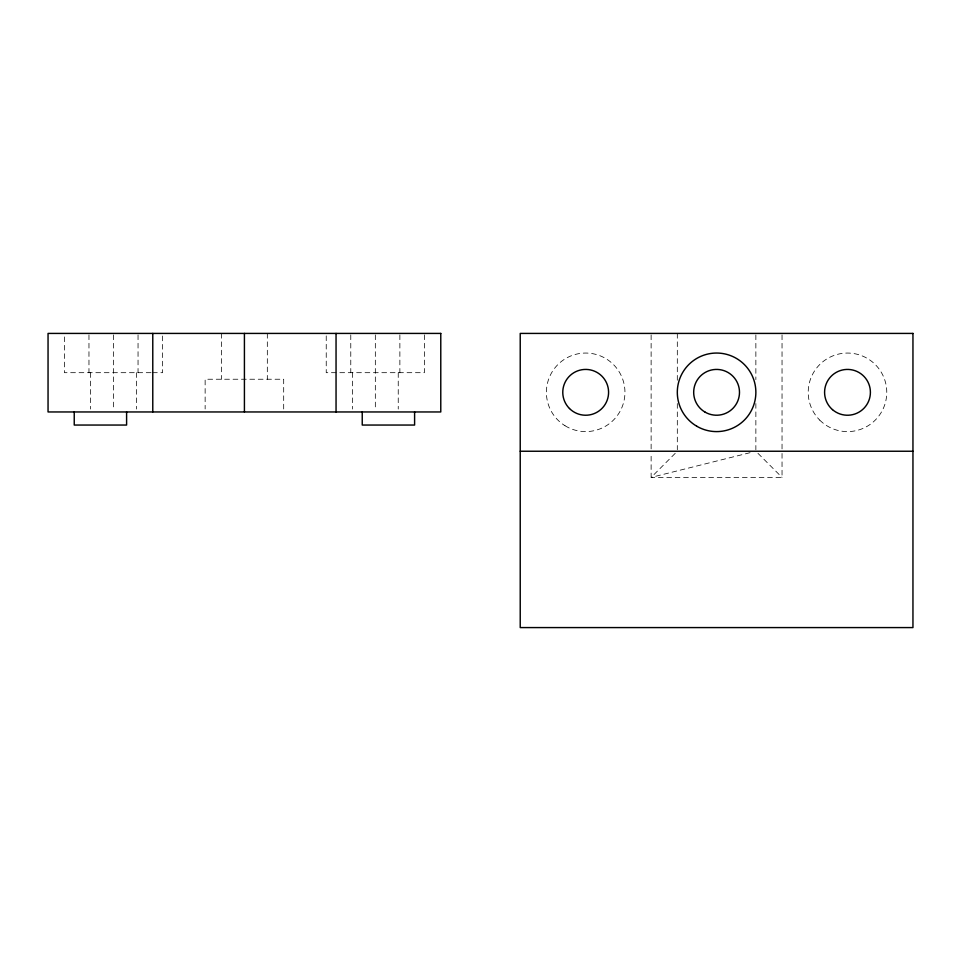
<?xml version="1.0" encoding="UTF-8"?>
<svg xmlns="http://www.w3.org/2000/svg" width="961" height="961" viewBox="0 0 961 961"><rect width="100%" height="100%" fill="white"/><g stroke="black" fill="none" stroke-linecap="round" stroke-linejoin="round"><path stroke-width="0.72" stroke-dasharray="4.8 3.6" d="M675.223 453.328L651.126 477.413L651.126 453.412M750.036 452.691L651.126 477.413L782.038 477.413L782.038 450.421M151.045 372.688L64.411 372.688L64.411 334.872M152.487 372.688L162.601 372.688L162.601 334.872M757.953 453.328L782.038 477.413M782.038 334.921L782.038 448.919M755.863 334.909L755.863 379.643M755.863 403.512L755.863 449.748M677.313 333.419L677.313 381.145M677.313 403.512L677.313 449.748M651.126 334.921L651.126 451.922M424.414 334.872L424.414 372.688L326.235 372.688L326.235 334.872M399.872 334.872L399.872 372.688M398.238 372.688L398.238 409.05M375.331 334.896L375.331 409.002M352.411 372.688L352.411 409.05M350.777 334.872L350.777 372.688M283.687 408.99L283.687 379.235L205.137 379.235L205.137 408.99M267.326 333.419L267.326 379.235M221.511 333.419L221.511 379.235M138.048 334.872L138.048 372.688M136.414 372.688L136.414 409.05M113.506 334.896L113.506 409.002M90.598 372.688L90.598 409.05M88.965 334.872L88.965 372.688M819.721 420.101A39.269 39.269 0 0 0 885.429 402.491A39.269 39.269 0 0 0 837.331 354.393A39.269 39.269 0 0 0 819.721 420.101M564.972 425.699A39.269 39.269 0 0 0 624.926 393.578A39.269 39.269 0 0 0 567.122 357.708A39.269 39.269 0 0 0 564.972 425.699"/><path stroke-width="1.44" d="M520.225 451.238L912.95 451.238M414.599 411.957L414.599 425.05L362.237 425.05L362.237 411.957M336.05 333.419L336.05 411.957M244.418 333.419L244.418 411.957M152.775 333.419L152.775 411.957M126.6 411.957L126.6 425.05L74.237 425.05L74.237 411.957M440.775 333.419L48.05 333.419L48.05 411.957L440.775 411.957L440.775 333.419M912.95 333.419L520.225 333.419L520.225 627.581L912.95 627.581L912.95 333.419M832.49 409.638A22.908 22.908 0 0 0 869.993 396.653A22.908 22.908 0 0 0 839.998 370.682A22.908 22.908 0 0 0 832.49 409.638M569.477 408.521A22.908 22.908 0 0 0 607.808 398.25A22.908 22.908 0 0 0 579.747 370.201A22.908 22.908 0 0 0 569.477 408.521M696.725 426.203A39.269 39.269 0 0 0 755.863 392.581A39.269 39.269 0 0 0 697.169 358.189A39.269 39.269 0 0 0 696.725 426.203M705.134 412.161A22.908 22.908 0 0 0 739.49 392.328A22.908 22.908 0 0 0 705.134 372.484A22.908 22.908 0 0 0 705.134 412.161"/></g></svg>
